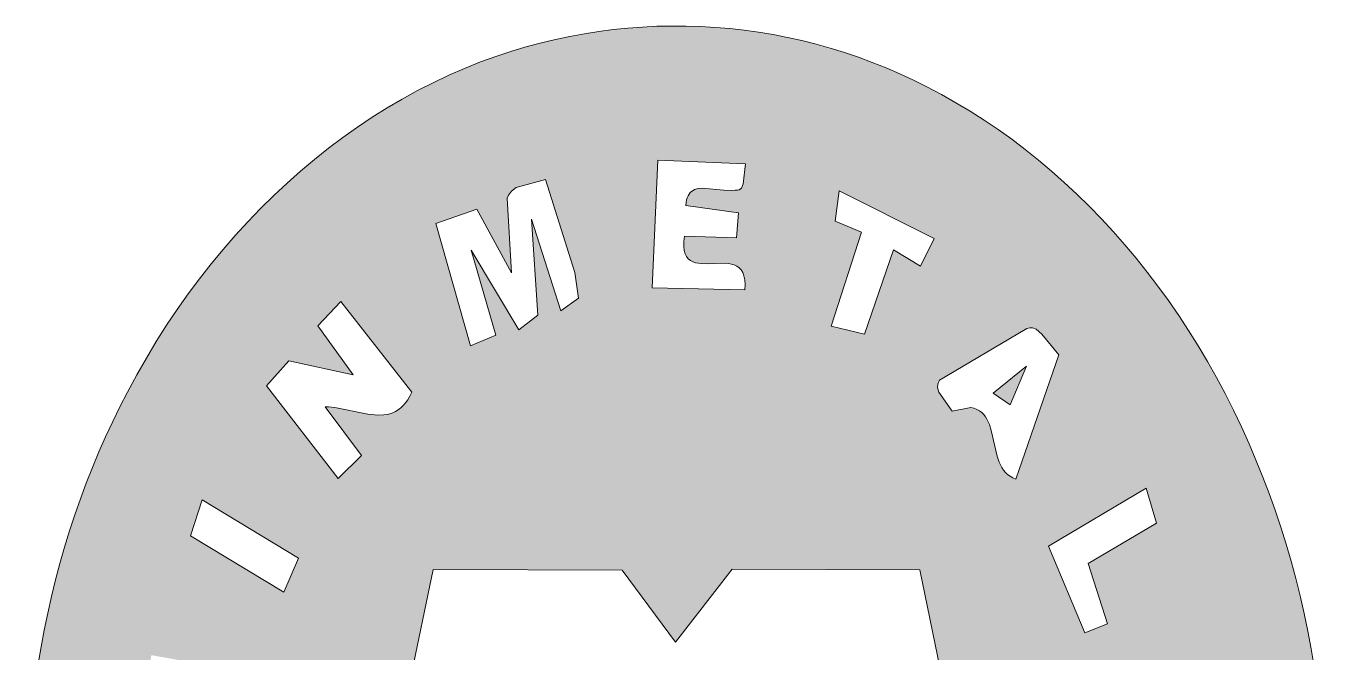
# Model space of a CAD drawing. Header units: millimetres. Extents: x 24 to 5990, y 50 to 4250.
# Drawn here: x 5551.5 to 5608.2, y 2029.4 to 2056.7 of the extents above; entities that cross this region are included whole.
import ezdxf

# ---------------------------------------------------------------- set-up
doc = ezdxf.new("R2010")
doc.units = ezdxf.units.MM
doc.linetypes.add('XKITLINE00', pattern=[0])
doc.layers.add('OtherObjectType', color=1, linetype='Continuous', lineweight=0)

# ---------------------------------------------------------------- blocks, each defined once
blk = doc.blocks.new('*A5')
at = {"layer": 'OtherObjectType'}
blk.add_hatch(color=1, dxfattribs=at).paths.add_polyline_path([(5599.689, 2022.285), (5599.886, 2022.216), (5600.215, 2022.207), (5607.371, 2014.097), (5607.237, 2013.443), (5607.093, 2012.794), (5606.937, 2012.148), (5606.771, 2011.506), (5606.593, 2010.869), (5606.406, 2010.237), (5606.208, 2009.609), (5605.999, 2008.986), (5605.781, 2008.369), (5605.552, 2007.756), (5605.314, 2007.15), (5605.066, 2006.548), (5604.809, 2005.953), (5604.542, 2005.364), (5604.267, 2004.78), (5603.982, 2004.204), (5603.688, 2003.633), (5603.386, 2003.07), (5603.075, 2002.513), (5602.756, 2001.963), (5602.429, 2001.421), (5602.093, 2000.885), (5601.75, 2000.358), (5601.399, 1999.838), (5601.04, 1999.326), (5600.674, 1998.822), (5600.27, 1998.286), (5589.045, 2011.388), (5595.791, 2011.494), (5595.793, 2015.683), (5593.991, 2015.714), (5590.475, 2033.025), (5582.301, 2033.046), (5579.835, 2029.874), (5577.503, 2033.01), (5569.282, 2033.038), (5565.668, 2015.708), (5563.953, 2015.701), (5563.957, 2011.476), (5571.154, 2011.455), (5559.522, 1998.191), (5558.956, 1998.93), (5558.504, 1999.55), (5558.064, 2000.184), (5557.636, 2000.83), (5557.221, 2001.488), (5556.819, 2002.159), (5556.43, 2002.84), (5556.055, 2003.533), (5555.693, 2004.236), (5555.344, 2004.95), (5555.01, 2005.673), (5554.69, 2006.406), (5554.384, 2007.148), (5554.092, 2007.898), (5553.816, 2008.657), (5553.554, 2009.423), (5553.308, 2010.197), (5553.077, 2010.977), (5552.862, 2011.764), (5552.662, 2012.557), (5552.479, 2013.356), (5552.312, 2014.16), (5552.161, 2014.969), (5552.027, 2015.783), (5551.91, 2016.6), (5551.81, 2017.421), (5551.727, 2018.246), (5551.662, 2019.073), (5551.615, 2019.902), (5551.579, 2020.656), (5551.556, 2021.411), (5551.548, 2022.167), (5551.553, 2022.922), (5551.571, 2023.677), (5551.604, 2024.431), (5551.649, 2025.184), (5551.708, 2025.936), (5551.781, 2026.686), (5551.866, 2027.434), (5551.965, 2028.179), (5552.078, 2028.922), (5552.203, 2029.661), (5552.342, 2030.397), (5552.494, 2031.129), (5552.658, 2031.857), (5552.836, 2032.58), (5553.027, 2033.298), (5553.231, 2034.01), (5553.448, 2034.717), (5553.677, 2035.418), (5553.92, 2036.113), (5554.175, 2036.801), (5554.443, 2037.481), (5554.723, 2038.155), (5555.016, 2038.82), (5555.322, 2039.477), (5555.64, 2040.126), (5555.971, 2040.766), (5556.372, 2041.513), (5556.789, 2042.247), (5557.223, 2042.967), (5557.671, 2043.673), (5558.134, 2044.364), (5558.612, 2045.041), (5559.104, 2045.702), (5559.611, 2046.347), (5560.13, 2046.976), (5560.662, 2047.589), (5561.208, 2048.185), (5561.765, 2048.763), (5562.335, 2049.325), (5562.916, 2049.868), (5563.508, 2050.393), (5564.111, 2050.9), (5564.724, 2051.388), (5565.347, 2051.856), (5565.98, 2052.305), (5566.622, 2052.733), (5567.273, 2053.142), (5567.932, 2053.529), (5568.6, 2053.895), (5569.275, 2054.24), (5569.958, 2054.563), (5570.647, 2054.864), (5571.343, 2055.143), (5572.046, 2055.398), (5572.754, 2055.63), (5573.37, 2055.812), (5573.989, 2055.977), (5574.61, 2056.126), (5575.235, 2056.258), (5575.862, 2056.373), (5576.491, 2056.471), (5577.122, 2056.553), (5577.754, 2056.617), (5578.387, 2056.665), (5579.021, 2056.696), (5579.655, 2056.71), (5580.289, 2056.708), (5580.924, 2056.688), (5581.557, 2056.651), (5582.19, 2056.598), (5582.822, 2056.527), (5583.452, 2056.439), (5584.08, 2056.335), (5584.706, 2056.213), (5585.33, 2056.074), (5585.951, 2055.918), (5586.569, 2055.745), (5587.183, 2055.555), (5587.794, 2055.348), (5588.4, 2055.123), (5589.003, 2054.881), (5589.6, 2054.622), (5590.193, 2054.346), (5590.78, 2054.053), (5591.414, 2053.72), (5592.042, 2053.368), (5592.661, 2052.997), (5593.273, 2052.608), (5593.877, 2052.2), (5594.472, 2051.774), (5595.058, 2051.33), (5595.635, 2050.869), (5596.203, 2050.391), (5596.761, 2049.896), (5597.309, 2049.385), (5597.847, 2048.858), (5598.375, 2048.315), (5598.891, 2047.757), (5599.396, 2047.184), (5599.89, 2046.596), (5600.372, 2045.994), (5600.841, 2045.377), (5601.298, 2044.747), (5601.743, 2044.104), (5602.175, 2043.448), (5602.593, 2042.778), (5602.997, 2042.097), (5603.388, 2041.404), (5603.764, 2040.698), (5604.126, 2039.982), (5604.473, 2039.254), (5604.804, 2038.516), (5605.121, 2037.767), (5605.411, 2037.057), (5605.686, 2036.339), (5605.947, 2035.613), (5606.194, 2034.88), (5606.426, 2034.14), (5606.643, 2033.393), (5606.846, 2032.641), (5607.035, 2031.883), (5607.209, 2031.119), (5607.368, 2030.351), (5607.513, 2029.579), (5607.643, 2028.803), (5607.759, 2028.023), (5607.86, 2027.24), (5607.946, 2026.455), (5608.018, 2025.667), (5608.075, 2024.878), (5608.117, 2024.087), (5608.144, 2023.295), (5608.157, 2022.503), (5608.155, 2021.71), (5608.138, 2020.918), (5608.106, 2020.127), (5608.059, 2019.336), (5607.998, 2018.547), (5607.922, 2017.76), (5607.83, 2016.976), (5607.724, 2016.194), (5607.603, 2015.416), (5607.493, 2014.755), (5607.371, 2014.097), (5560.724, 2022.162), (5560.929, 2023.631), (5557.849, 2024.126), (5560.97, 2024.786), (5561.239, 2025.974), (5557.989, 2027.766), (5561.337, 2027.09), (5561.487, 2028.51), (5557.003, 2029.304), (5556.671, 2026.962), (5559.077, 2025.652), (5556.424, 2025.206), (5556.278, 2022.952), (5560.724, 2022.162), (5607.371, 2014.097), (5563.415, 2033.532), (5559.225, 2036.076), (5558.716, 2034.501), (5562.771, 2032.047), (5563.415, 2033.532), (5607.371, 2014.097), (5568.264, 2040.584), (5568.347, 2040.76), (5565.251, 2044.704), (5564.256, 2043.644), (5565.791, 2041.517), (5562.998, 2042.128), (5562.016, 2041.032), (5565.145, 2036.994), (5566.162, 2038.007), (5564.581, 2040.128), (5564.714, 2040.126), (5564.989, 2040.099), (5566.438, 2039.803), (5566.864, 2039.761), (5567.195, 2039.773), (5567.464, 2039.837), (5567.705, 2039.948), (5567.929, 2040.117), (5568.131, 2040.353), (5568.264, 2040.584), (5607.371, 2014.097), (5575.602, 2044.861), (5575.448, 2045.968), (5574.175, 2050.025), (5572.889, 2049.68), (5572.684, 2049.515), (5572.565, 2049.344), (5572.505, 2049.204), (5572.686, 2045.953), (5571.179, 2048.73), (5569.399, 2048.112), (5570.902, 2042.772), (5572.002, 2043.246), (5570.931, 2046.95), (5573.009, 2043.481), (5573.831, 2044.113), (5573.562, 2048.301), (5574.841, 2044.299), (5575.602, 2044.861), (5607.371, 2014.097), (5582.845, 2045.219), (5582.857, 2045.454), (5582.845, 2045.655), (5582.812, 2045.826), (5582.736, 2046.035), (5582.565, 2046.22), (5582.341, 2046.325), (5582.059, 2046.375), (5581.251, 2046.357), (5580.962, 2046.361), (5580.826, 2046.375), (5580.699, 2046.401), (5580.582, 2046.44), (5580.477, 2046.496), (5580.385, 2046.571), (5580.309, 2046.668), (5580.249, 2046.788), (5580.208, 2046.935), (5580.188, 2047.111), (5580.19, 2047.318), (5580.216, 2047.559), (5582.488, 2047.48), (5582.571, 2048.578), (5580.283, 2048.898), (5580.292, 2049.023), (5580.311, 2049.134), (5580.339, 2049.232), (5580.376, 2049.317), (5580.42, 2049.391), (5580.53, 2049.507), (5580.664, 2049.585), (5580.819, 2049.631), (5580.991, 2049.651), (5581.942, 2049.561), (5582.286, 2049.545), (5582.433, 2049.565), (5582.531, 2049.558), (5582.676, 2049.591), (5582.778, 2049.84), (5582.878, 2050.711), (5579.066, 2050.87), (5578.812, 2045.305), (5582.845, 2045.219), (5607.371, 2014.097), (5588.059, 2043.286), (5589.317, 2046.956), (5590.499, 2046.242), (5591.092, 2047.457), (5586.956, 2049.535), (5586.781, 2048.21), (5587.924, 2047.726), (5586.606, 2043.631), (5588.059, 2043.286), (5607.371, 2014.097), (5594.654, 2036.974), (5596.516, 2042.39), (5595.786, 2043.29), (5595.536, 2043.501), (5595.318, 2043.578), (5595.101, 2043.521), (5591.315, 2041.27), (5591.227, 2041.026), (5591.292, 2040.761), (5591.882, 2039.939), (5592.684, 2040.091), (5592.826, 2040.056), (5592.953, 2040.008), (5593.065, 2039.946), (5593.164, 2039.871), (5593.251, 2039.786), (5593.327, 2039.69), (5593.393, 2039.586), (5593.451, 2039.473), (5593.501, 2039.352), (5593.583, 2039.094), (5593.835, 2037.973), (5593.944, 2037.652), (5594.075, 2037.41), (5594.24, 2037.212), (5594.453, 2037.055), (5594.654, 2036.974), (5594.406, 2040.205), (5593.662, 2040.715), (5595.108, 2041.886), (5594.406, 2040.205), (5594.654, 2036.974), (5607.371, 2014.097), (5597.649, 2030.284), (5598.64, 2030.673), (5597.799, 2033.302), (5600.773, 2035.053), (5600.332, 2036.575), (5596.077, 2034.048), (5597.649, 2030.284), (5607.371, 2014.097), (5600.215, 2022.207), (5601.336, 2022.798), (5601.961, 2025.917), (5602.055, 2025.831), (5602.133, 2025.741), (5602.197, 2025.647), (5602.248, 2025.55), (5602.286, 2025.451), (5602.312, 2025.348), (5602.329, 2025.243), (5602.334, 2025.025), (5602.309, 2024.798), (5602.102, 2023.962), (5601.977, 2023.348), (5601.963, 2023.053), (5601.995, 2022.804), (5602.05, 2022.633), (5602.212, 2022.676), (5602.362, 2022.734), (5602.567, 2022.842), (5602.796, 2023.038), (5602.981, 2023.279), (5603.124, 2023.557), (5603.229, 2023.866), (5603.295, 2024.199), (5603.319, 2024.463), (5603.327, 2024.82), (5603.303, 2025.182), (5603.25, 2025.542), (5603.171, 2025.893), (5603.068, 2026.227), (5602.943, 2026.539), (5602.777, 2026.862), (5602.616, 2027.047), (5602.45, 2027.178), (5602.264, 2027.272), (5602.038, 2027.32), (5601.848, 2027.324), (5601.659, 2027.292), (5601.476, 2027.228), (5601.301, 2027.132), (5601.139, 2027.006), (5600.994, 2026.853), (5600.871, 2026.674), (5600.751, 2026.428), (5600.686, 2026.186), (5600.665, 2026), (5600.641, 2025.917), (5600.49, 2024.736), (5600.412, 2024.375), (5600.351, 2024.223), (5600.27, 2024.096), (5600.166, 2024), (5600.035, 2023.939), (5599.872, 2023.919), (5599.779, 2023.926), (5599.676, 2023.944), (5599.58, 2024.093), (5599.511, 2024.238), (5599.468, 2024.382), (5599.445, 2024.591), (5599.482, 2024.862), (5600.056, 2025.852), (5599.8, 2027.469), (5599.633, 2027.372), (5599.477, 2027.261), (5599.333, 2027.137), (5599.2, 2027), (5599.079, 2026.851), (5598.969, 2026.692), (5598.871, 2026.524), (5598.783, 2026.347), (5598.707, 2026.163), (5598.643, 2025.972), (5598.589, 2025.775), (5598.546, 2025.574), (5598.515, 2025.37), (5598.495, 2025.162), (5598.485, 2024.954), (5598.487, 2024.744), (5598.5, 2024.535), (5598.523, 2024.327), (5598.558, 2024.122), (5598.603, 2023.919), (5598.659, 2023.722), (5598.726, 2023.529), (5598.804, 2023.343), (5598.893, 2023.163), (5598.992, 2022.992), (5599.102, 2022.831), (5599.222, 2022.679), (5599.353, 2022.539), (5599.494, 2022.411)], flags=17)
at = {"layer": 'OtherObjectType', "color": 7, "linetype": 'XKITLINE00', "lineweight": 0}
for p, q in [((5577.754, 2056.617), (5577.122, 2056.553)), ((5578.387, 2056.665), (5577.754, 2056.617)), ((5579.021, 2056.696), (5578.387, 2056.665)), ((5579.655, 2056.71), (5579.021, 2056.696)), ((5580.289, 2056.708), (5579.655, 2056.71)), ((5580.924, 2056.688), (5580.289, 2056.708)), ((5581.557, 2056.651), (5580.924, 2056.688)), ((5582.19, 2056.598), (5581.557, 2056.651)), ((5574.61, 2056.126), (5573.989, 2055.977)), ((5575.235, 2056.258), (5574.61, 2056.126)), ((5575.862, 2056.373), (5575.235, 2056.258)), ((5576.491, 2056.471), (5575.862, 2056.373)), ((5577.122, 2056.553), (5576.491, 2056.471)), ((5582.822, 2056.527), (5582.19, 2056.598)), ((5583.452, 2056.439), (5582.822, 2056.527)), ((5584.08, 2056.335), (5583.452, 2056.439)), ((5584.706, 2056.213), (5584.08, 2056.335)), ((5585.33, 2056.074), (5584.706, 2056.213)), ((5585.951, 2055.918), (5585.33, 2056.074)), ((5572.754, 2055.63), (5572.046, 2055.398)), ((5573.37, 2055.812), (5572.754, 2055.63)), ((5573.989, 2055.977), (5573.37, 2055.812)), ((5586.569, 2055.745), (5585.951, 2055.918)), ((5587.183, 2055.555), (5586.569, 2055.745)), ((5587.794, 2055.348), (5587.183, 2055.555)), ((5571.343, 2055.143), (5570.647, 2054.864)), ((5572.046, 2055.398), (5571.343, 2055.143)), ((5588.4, 2055.123), (5587.794, 2055.348)), ((5589.003, 2054.881), (5588.4, 2055.123)), ((5569.958, 2054.563), (5569.275, 2054.24)), ((5570.647, 2054.864), (5569.958, 2054.563)), ((5589.6, 2054.622), (5589.003, 2054.881)), ((5590.193, 2054.346), (5589.6, 2054.622)), ((5590.78, 2054.053), (5590.193, 2054.346)), ((5568.6, 2053.895), (5567.932, 2053.529)), ((5569.275, 2054.24), (5568.6, 2053.895)), ((5591.414, 2053.72), (5590.78, 2054.053)), ((5567.932, 2053.529), (5567.273, 2053.142)), ((5592.042, 2053.368), (5591.414, 2053.72)), ((5592.661, 2052.997), (5592.042, 2053.368)), ((5566.622, 2052.733), (5565.98, 2052.305)), ((5567.273, 2053.142), (5566.622, 2052.733)), ((5593.273, 2052.608), (5592.661, 2052.997)), ((5565.98, 2052.305), (5565.347, 2051.856)), ((5593.877, 2052.2), (5593.273, 2052.608)), ((5594.472, 2051.774), (5593.877, 2052.2)), ((5565.347, 2051.856), (5564.724, 2051.388)), ((5595.058, 2051.33), (5594.472, 2051.774)), ((5564.724, 2051.388), (5564.111, 2050.9)), ((5595.635, 2050.869), (5595.058, 2051.33)), ((5563.508, 2050.393), (5562.916, 2049.868)), ((5564.111, 2050.9), (5563.508, 2050.393)), ((5578.812, 2045.305), (5579.066, 2050.87)), ((5579.066, 2050.87), (5582.878, 2050.711)), ((5582.878, 2050.711), (5582.778, 2049.84)), ((5596.203, 2050.391), (5595.635, 2050.869)), ((5596.761, 2049.896), (5596.203, 2050.391)), ((5562.916, 2049.868), (5562.335, 2049.325)), ((5572.889, 2049.68), (5574.175, 2050.025)), ((5574.175, 2050.025), (5575.448, 2045.968)), ((5582.778, 2049.84), (5582.698, 2049.644)), ((5597.309, 2049.385), (5596.761, 2049.896)), ((5562.335, 2049.325), (5561.765, 2048.763)), ((5572.505, 2049.204), (5572.565, 2049.344)), ((5572.565, 2049.344), (5572.684, 2049.515)), ((5572.684, 2049.515), (5572.889, 2049.68)), ((5580.376, 2049.317), (5580.339, 2049.232)), ((5580.42, 2049.391), (5580.376, 2049.317)), ((5580.471, 2049.454), (5580.42, 2049.391)), ((5580.53, 2049.507), (5580.471, 2049.454)), ((5580.594, 2049.55), (5580.53, 2049.507)), ((5580.664, 2049.585), (5580.594, 2049.55)), ((5580.819, 2049.631), (5580.664, 2049.585)), ((5580.991, 2049.651), (5580.819, 2049.631)), ((5581.942, 2049.561), (5580.991, 2049.651)), ((5582.286, 2049.545), (5581.942, 2049.561)), ((5582.433, 2049.565), (5582.286, 2049.545)), ((5582.531, 2049.558), (5582.433, 2049.565)), ((5582.61, 2049.576), (5582.531, 2049.558)), ((5582.698, 2049.644), (5582.61, 2049.576)), ((5586.956, 2049.535), (5586.781, 2048.21)), ((5586.781, 2048.21), (5586.956, 2049.535)), ((5591.092, 2047.457), (5586.956, 2049.535)), ((5586.956, 2049.535), (5591.092, 2047.457)), ((5597.847, 2048.858), (5597.309, 2049.385)), ((5561.765, 2048.763), (5561.208, 2048.185)), ((5569.399, 2048.112), (5571.179, 2048.73)), ((5571.179, 2048.73), (5572.686, 2045.953)), ((5572.686, 2045.953), (5572.505, 2049.204)), ((5580.292, 2049.023), (5580.283, 2048.898)), ((5580.283, 2048.898), (5582.571, 2048.578)), ((5580.311, 2049.134), (5580.292, 2049.023)), ((5580.339, 2049.232), (5580.311, 2049.134)), ((5598.375, 2048.315), (5597.847, 2048.858)), ((5561.208, 2048.185), (5560.662, 2047.589)), ((5574.841, 2044.299), (5573.562, 2048.301)), ((5573.562, 2048.301), (5573.831, 2044.113)), ((5582.571, 2048.578), (5582.488, 2047.48)), ((5587.924, 2047.726), (5586.781, 2048.21)), ((5586.781, 2048.21), (5587.924, 2047.726)), ((5598.891, 2047.757), (5598.375, 2048.315)), ((5560.662, 2047.589), (5560.13, 2046.976)), ((5570.902, 2042.772), (5569.399, 2048.112)), ((5580.216, 2047.559), (5580.19, 2047.318)), ((5582.488, 2047.48), (5580.216, 2047.559)), ((5586.606, 2043.631), (5587.924, 2047.726)), ((5587.924, 2047.726), (5586.606, 2043.631)), ((5599.396, 2047.184), (5598.891, 2047.757)), ((5580.19, 2047.318), (5580.188, 2047.111)), ((5580.188, 2047.111), (5580.208, 2046.935)), ((5591.092, 2047.457), (5590.499, 2046.242)), ((5590.499, 2046.242), (5591.092, 2047.457)), ((5599.89, 2046.596), (5599.396, 2047.184)), ((5560.13, 2046.976), (5559.611, 2046.347)), ((5573.009, 2043.481), (5570.931, 2046.95)), ((5570.931, 2046.95), (5572.002, 2043.246)), ((5580.208, 2046.935), (5580.249, 2046.788)), ((5580.249, 2046.788), (5580.309, 2046.668)), ((5580.309, 2046.668), (5580.385, 2046.571)), ((5580.385, 2046.571), (5580.477, 2046.496)), ((5580.477, 2046.496), (5580.582, 2046.44)), ((5580.582, 2046.44), (5580.699, 2046.401)), ((5588.059, 2043.286), (5589.317, 2046.956)), ((5589.317, 2046.956), (5588.059, 2043.286)), ((5590.499, 2046.242), (5589.317, 2046.956)), ((5589.317, 2046.956), (5590.499, 2046.242)), ((5600.372, 2045.994), (5599.89, 2046.596)), ((5559.611, 2046.347), (5559.104, 2045.702)), ((5575.448, 2045.968), (5575.602, 2044.861)), ((5580.699, 2046.401), (5580.826, 2046.375)), ((5580.826, 2046.375), (5580.962, 2046.361)), ((5580.962, 2046.361), (5581.251, 2046.357)), ((5581.251, 2046.357), (5581.997, 2046.373)), ((5581.997, 2046.373), (5582.137, 2046.361)), ((5582.137, 2046.361), (5582.269, 2046.338)), ((5582.269, 2046.338), (5582.392, 2046.301)), ((5582.392, 2046.301), (5582.505, 2046.248)), ((5582.505, 2046.248), (5582.605, 2046.176)), ((5582.605, 2046.176), (5582.691, 2046.084)), ((5582.691, 2046.084), (5582.76, 2045.968)), ((5582.76, 2045.968), (5582.812, 2045.826)), ((5600.841, 2045.377), (5600.372, 2045.994)), ((5559.104, 2045.702), (5558.612, 2045.041)), ((5582.845, 2045.219), (5578.812, 2045.305)), ((5582.812, 2045.826), (5582.845, 2045.655)), ((5582.845, 2045.655), (5582.857, 2045.454)), ((5582.857, 2045.454), (5582.845, 2045.219)), ((5601.298, 2044.747), (5600.841, 2045.377)), ((5558.612, 2045.041), (5558.134, 2044.364)), ((5575.602, 2044.861), (5574.841, 2044.299)), ((5601.743, 2044.104), (5601.298, 2044.747)), ((5558.134, 2044.364), (5557.671, 2043.673)), ((5564.256, 2043.644), (5565.251, 2044.704)), ((5565.251, 2044.704), (5568.347, 2040.76)), ((5557.671, 2043.673), (5557.223, 2042.967)), ((5565.791, 2041.517), (5564.256, 2043.644)), ((5573.831, 2044.113), (5573.009, 2043.481)), ((5588.059, 2043.286), (5586.606, 2043.631)), ((5586.606, 2043.631), (5588.059, 2043.286)), ((5602.175, 2043.448), (5601.743, 2044.104)), ((5572.002, 2043.246), (5570.902, 2042.772)), ((5591.326, 2041.277), (5595.06, 2043.497)), ((5595.06, 2043.497), (5595.127, 2043.528)), ((5595.127, 2043.528), (5595.253, 2043.561)), ((5595.253, 2043.561), (5595.371, 2043.559)), ((5595.371, 2043.559), (5595.536, 2043.501)), ((5595.536, 2043.501), (5595.786, 2043.29)), ((5595.786, 2043.29), (5596.516, 2042.39)), ((5602.593, 2042.778), (5602.175, 2043.448)), ((5557.223, 2042.967), (5556.789, 2042.247)), ((5602.997, 2042.097), (5602.593, 2042.778)), ((5556.789, 2042.247), (5556.372, 2041.513)), ((5562.016, 2041.032), (5562.998, 2042.128)), ((5562.998, 2042.128), (5565.791, 2041.517)), ((5596.516, 2042.39), (5594.654, 2036.974)), ((5603.388, 2041.404), (5602.997, 2042.097)), ((5556.372, 2041.513), (5555.971, 2040.766)), ((5595.108, 2041.886), (5593.662, 2040.715)), ((5593.662, 2040.715), (5595.108, 2041.886)), ((5594.406, 2040.205), (5595.108, 2041.886)), ((5595.108, 2041.886), (5594.406, 2040.205)), ((5603.764, 2040.698), (5603.388, 2041.404)), ((5555.971, 2040.766), (5555.64, 2040.126)), ((5565.145, 2036.994), (5562.016, 2041.032)), ((5568.347, 2040.76), (5568.264, 2040.584)), ((5591.244, 2040.957), (5591.258, 2041.113)), ((5591.292, 2040.761), (5591.244, 2040.957)), ((5591.258, 2041.113), (5591.297, 2041.221)), ((5591.882, 2039.939), (5591.292, 2040.761)), ((5591.297, 2041.221), (5591.326, 2041.277)), ((5568.079, 2040.292), (5567.978, 2040.174)), ((5568.175, 2040.429), (5568.079, 2040.292)), ((5568.264, 2040.584), (5568.175, 2040.429)), ((5593.662, 2040.715), (5594.406, 2040.205)), ((5594.406, 2040.205), (5593.662, 2040.715)), ((5604.126, 2039.982), (5603.764, 2040.698)), ((5555.64, 2040.126), (5555.322, 2039.477)), ((5564.714, 2040.126), (5564.581, 2040.128)), ((5564.581, 2040.128), (5566.162, 2038.007)), ((5564.989, 2040.099), (5564.714, 2040.126)), ((5566.438, 2039.803), (5564.989, 2040.099)), ((5566.864, 2039.761), (5566.438, 2039.803)), ((5567.136, 2039.771), (5566.864, 2039.761)), ((5567.268, 2039.791), (5567.136, 2039.771)), ((5567.397, 2039.821), (5567.268, 2039.791)), ((5567.522, 2039.864), (5567.397, 2039.821)), ((5567.643, 2039.919), (5567.522, 2039.864)), ((5567.759, 2039.989), (5567.643, 2039.919)), ((5567.871, 2040.074), (5567.759, 2039.989)), ((5567.978, 2040.174), (5567.871, 2040.074)), ((5592.684, 2040.091), (5591.882, 2039.939)), ((5592.826, 2040.056), (5592.684, 2040.091)), ((5592.953, 2040.008), (5592.826, 2040.056)), ((5593.065, 2039.946), (5592.953, 2040.008)), ((5593.164, 2039.871), (5593.065, 2039.946)), ((5593.251, 2039.786), (5593.164, 2039.871)), ((5593.327, 2039.69), (5593.251, 2039.786)), ((5593.393, 2039.586), (5593.327, 2039.69)), ((5604.473, 2039.254), (5604.126, 2039.982)), ((5555.322, 2039.477), (5555.016, 2038.82)), ((5593.451, 2039.473), (5593.393, 2039.586)), ((5593.501, 2039.352), (5593.451, 2039.473)), ((5593.583, 2039.094), (5593.501, 2039.352)), ((5593.835, 2037.973), (5593.583, 2039.094)), ((5604.804, 2038.516), (5604.473, 2039.254)), ((5555.016, 2038.82), (5554.723, 2038.155)), ((5605.121, 2037.767), (5604.804, 2038.516)), ((5554.723, 2038.155), (5554.443, 2037.481)), ((5566.162, 2038.007), (5565.145, 2036.994)), ((5593.924, 2037.711), (5593.835, 2037.973)), ((5554.443, 2037.481), (5554.175, 2036.801)), ((5593.979, 2037.588), (5593.924, 2037.711)), ((5594.041, 2037.472), (5593.979, 2037.588)), ((5594.114, 2037.363), (5594.041, 2037.472)), ((5594.196, 2037.264), (5594.114, 2037.363)), ((5605.411, 2037.057), (5605.121, 2037.767)), ((5554.175, 2036.801), (5553.92, 2036.113)), ((5594.29, 2037.174), (5594.196, 2037.264)), ((5594.397, 2037.096), (5594.29, 2037.174)), ((5594.518, 2037.029), (5594.397, 2037.096)), ((5594.654, 2036.974), (5594.518, 2037.029)), ((5605.686, 2036.339), (5605.411, 2037.057)), ((5596.077, 2034.048), (5600.332, 2036.575)), ((5600.332, 2036.575), (5600.773, 2035.053)), ((5605.947, 2035.613), (5605.686, 2036.339)), ((5553.92, 2036.113), (5553.677, 2035.418)), ((5558.716, 2034.501), (5559.225, 2036.076)), ((5559.225, 2036.076), (5563.415, 2033.532)), ((5553.677, 2035.418), (5553.448, 2034.717)), ((5606.194, 2034.88), (5605.947, 2035.613)), ((5553.448, 2034.717), (5553.231, 2034.01)), ((5600.773, 2035.053), (5597.799, 2033.302)), ((5606.426, 2034.14), (5606.194, 2034.88)), ((5553.231, 2034.01), (5553.027, 2033.298)), ((5562.771, 2032.047), (5558.716, 2034.501)), ((5597.649, 2030.284), (5596.077, 2034.048)), ((5606.643, 2033.393), (5606.426, 2034.14)), ((5563.415, 2033.532), (5562.771, 2032.047)), ((5553.027, 2033.298), (5552.836, 2032.58)), ((5569.282, 2033.038), (5565.668, 2015.708)), ((5565.668, 2015.708), (5569.282, 2033.038)), ((5577.503, 2033.01), (5569.282, 2033.038)), ((5569.282, 2033.038), (5577.503, 2033.01)), ((5579.835, 2029.874), (5577.503, 2033.01)), ((5577.503, 2033.01), (5579.835, 2029.874)), ((5582.301, 2033.046), (5579.835, 2029.874)), ((5579.835, 2029.874), (5582.301, 2033.046)), ((5590.475, 2033.025), (5582.301, 2033.046)), ((5582.301, 2033.046), (5590.475, 2033.025)), ((5593.991, 2015.714), (5590.475, 2033.025)), ((5590.475, 2033.025), (5593.991, 2015.714)), ((5597.799, 2033.302), (5598.64, 2030.673)), ((5606.846, 2032.641), (5606.643, 2033.393)), ((5552.836, 2032.58), (5552.658, 2031.857)), ((5607.035, 2031.883), (5606.846, 2032.641)), ((5552.658, 2031.857), (5552.494, 2031.129)), ((5607.209, 2031.119), (5607.035, 2031.883)), ((5552.494, 2031.129), (5552.342, 2030.397)), ((5598.64, 2030.673), (5597.649, 2030.284)), ((5607.368, 2030.351), (5607.209, 2031.119)), ((5552.342, 2030.397), (5552.203, 2029.661)), ((5607.513, 2029.579), (5607.368, 2030.351)), ((5552.203, 2029.661), (5552.078, 2028.922)), ((5607.643, 2028.803), (5607.513, 2029.579))]:
    blk.add_line(p, q, dxfattribs=at)

msp = doc.modelspace()

# ---------------------------------------------------------------- block references
at = {"lineweight": 0}
msp.add_blockref('*A5', (0, 0), dxfattribs=at)

doc.saveas('drawing.dxf')
